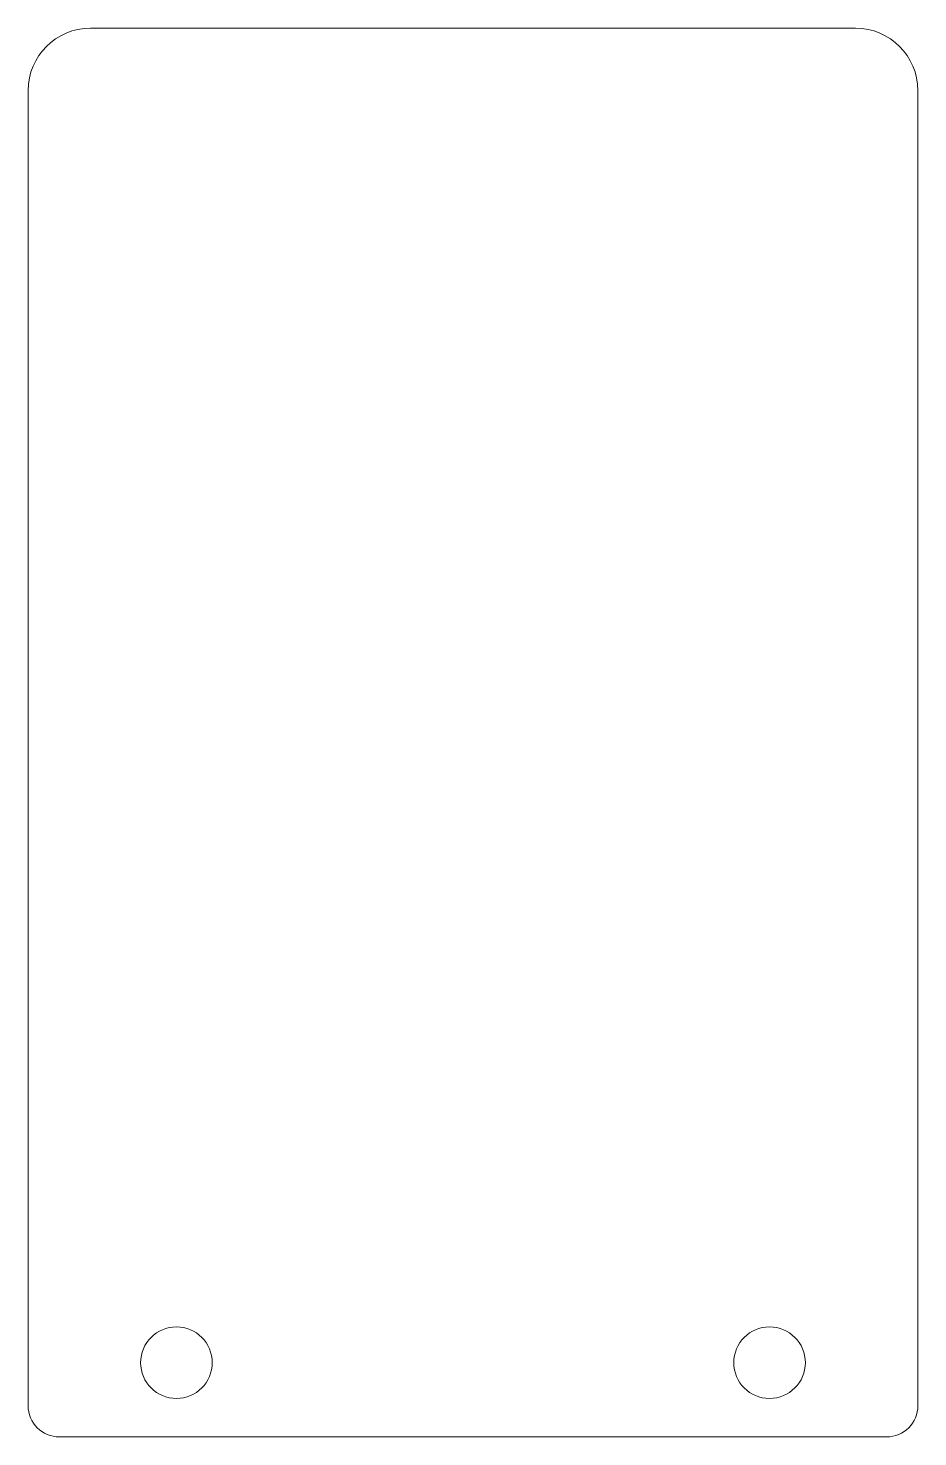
# Model space of a CAD drawing. Header units: millimetres. Extents: x 190.5 to 219.1, y -83.3 to -38.1.
import ezdxf

# ---------------------------------------------------------------- set-up
doc = ezdxf.new("R2010")
doc.units = ezdxf.units.MM
doc.header["$MEASUREMENT"] = 0
doc.layers.add('guard', color=7, linetype='Continuous', lineweight=0)

msp = doc.modelspace()

# ---------------------------------------------------------------- linework, layer by layer
at = {"layer": 'guard', "color": 250, "lineweight": 20, "true_color": 0x231f20}
for centre in [(195.262, -80.962), (214.312, -80.962)]:
    msp.add_circle(centre, 1.15, dxfattribs=at)
msp.add_open_spline([(218.075, -83.344), (218.075, -83.344), (191.5, -83.344), (191.5, -83.344), (190.948, -83.344), (190.5, -82.896), (190.5, -82.344), (190.5, -82.344), (190.5, -40.1), (190.5, -40.1), (190.5, -38.995), (191.395, -38.1), (192.5, -38.1), (192.5, -38.1), (217.075, -38.1), (217.075, -38.1), (218.18, -38.1), (219.075, -38.995), (219.075, -40.1), (219.075, -40.1), (219.075, -82.344), (219.075, -82.344), (219.075, -82.896), (218.627, -83.344), (218.075, -83.344)], degree=3, knots=[0, 0, 0, 0, 1, 1, 1, 2, 2, 2, 3, 3, 3, 4, 4, 4, 5, 5, 5, 6, 6, 6, 7, 7, 7, 8, 8, 8, 8], dxfattribs=at)

doc.saveas('drawing.dxf')
